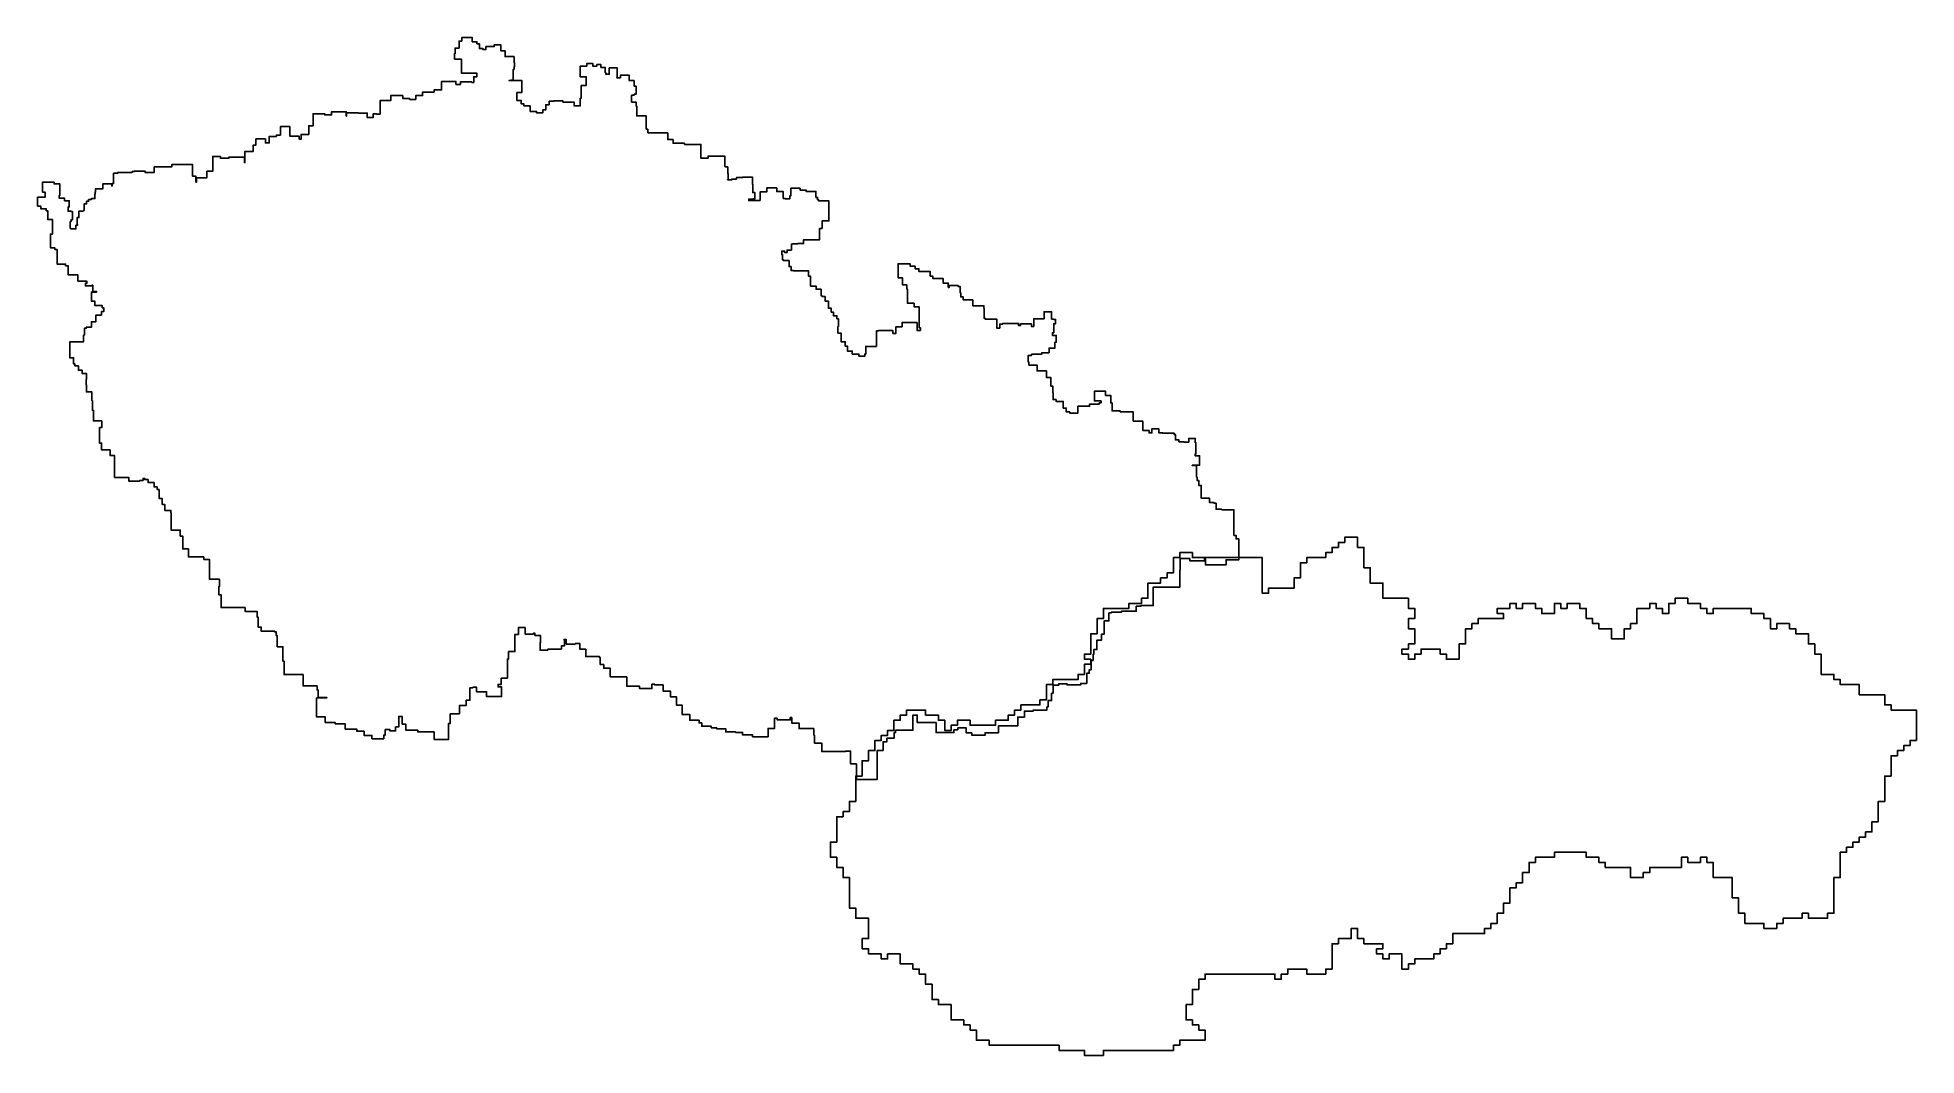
# Model space of a CAD drawing. Header units: inches. Extents: x -904585 to -165000, y -1336000 to -935237.
import ezdxf

# ---------------------------------------------------------------- set-up
doc = ezdxf.new("R2010")
doc.units = ezdxf.units.IN
doc.header["$MEASUREMENT"] = 0

msp = doc.modelspace()

# ---------------------------------------------------------------- linework, layer by layer
at = {"color": 3, "linetype": 'Continuous'}
msp.add_lwpolyline([(-738463.27, -1201548.22), (-738463.27, -1198158.74), (-735845.47, -1198158.74), (-735845.47, -1196140.69), (-734380.72, -1196140.69), (-734380.72, -1191238.98), (-733214.72, -1191238.98), (-733214.72, -1191013.6), (-731765.63, -1191013.6), (-731765.63, -1192796.93), (-727814.08, -1192796.93), (-727814.08, -1194693.16), (-721928.04, -1194693.16), (-721928.04, -1190900.69), (-723296.05, -1190900.69), (-723296.05, -1189916.61), (-722044.34, -1189916.61), (-722044.34, -1187452.22), (-719640.06, -1187452.22), (-719640.06, -1179947.94), (-719206.24, -1179947.94), (-719206.24, -1177016.01), (-716694.48, -1177016.01), (-716694.48, -1170209.33), (-715323.82, -1170209.33), (-715323.82, -1167552.3), (-712663.67, -1167552.3), (-712663.67, -1170073), (-709393.72, -1170073), (-709393.72, -1169785.65), (-708783.41, -1169785.65), (-708783.41, -1170631.58), (-706625.52, -1170631.58), (-706625.52, -1173511.5), (-706803.58, -1173511.5), (-706803.58, -1176483.86), (-703759.25, -1176483.86), (-703759.25, -1176058.73), (-702024.27, -1176058.73), (-702024.27, -1175977.05), (-698373.19, -1175977.05), (-698373.19, -1174864.56), (-698296.02, -1174864.56), (-698296.02, -1174665.35), (-697134.26, -1174665.35), (-697134.26, -1172422.62), (-697317.36, -1172422.62), (-697317.36, -1172209.28), (-696558.61, -1172209.28), (-696558.61, -1173830.8), (-696496.96, -1173830.8), (-696496.96, -1174045.79), (-692914.24, -1174045.79), (-692914.24, -1173830.8), (-691094.29, -1173830.8), (-691094.29, -1176067.59), (-688776.16, -1176067.59), (-688776.16, -1178960.46), (-683331.67, -1178960.46), (-683331.67, -1179408.74), (-683067.47, -1179408.74), (-683067.47, -1182112.42), (-681700.58, -1182112.42), (-681700.58, -1183581.36), (-679191.29, -1183581.36), (-679191.29, -1186967.58), (-672689.39, -1186967.58), (-672689.39, -1190671.95), (-667624.96, -1190671.95), (-667624.96, -1191576.16), (-662790.01, -1191576.16), (-662790.01, -1189823.27), (-661730.53, -1189823.27), (-661730.53, -1190133.43), (-658334.99, -1190133.43), (-658334.99, -1192514.88), (-655485.13, -1192514.88), (-655485.13, -1194755.44), (-653126.55, -1194755.44), (-653126.55, -1198045.68), (-650876.99, -1198045.68), (-650876.99, -1201735.09), (-647879.01, -1201735.09), (-647879.01, -1204059.82), (-644209.72, -1204059.82), (-644209.72, -1205079.42), (-643136.31, -1205079.42), (-643136.31, -1206393.86), (-639374.41, -1206393.86), (-639374.41, -1206950.08), (-637334.23, -1206950.08), (-637334.23, -1206898.48), (-637311.54, -1206898.48), (-637311.54, -1207380.23), (-633724.99, -1207380.23), (-633724.99, -1208614.51), (-629806.19, -1208614.51), (-629806.19, -1208818.12), (-627081.65, -1208818.12), (-627081.65, -1209799.72), (-623141.41, -1209799.72), (-623141.41, -1210498.86), (-616998.95, -1210498.86), (-616998.95, -1207272.35), (-614449.11, -1207272.35), (-614449.11, -1203233.72), (-613439.8, -1203233.72), (-613439.8, -1203919.39), (-608284.42, -1203919.39), (-608284.42, -1202988.82), (-607698.76, -1202988.82), (-607698.76, -1205156.25), (-604801.44, -1205156.25), (-604801.44, -1207316.16), (-599085.96, -1207316.16), (-599085.96, -1209853.2), (-598802.72, -1209853.2), (-598802.72, -1213005.18), (-595912.63, -1213005.18), (-595912.63, -1216341.34), (-586671.65, -1216341.34), (-586671.65, -1216145.77), (-584526.27, -1216145.77), (-584526.27, -1221234.93), (-582227.64, -1221234.93), (-582227.64, -1227295.83), (-574033.05, -1227295.83), (-574033.05, -1215880.01), (-571736.57, -1215880.01), (-571736.57, -1212489.68), (-570249.81, -1212489.68), (-570249.81, -1211119.42), (-567448.09, -1211119.42), (-567448.09, -1208894.04), (-566867.78, -1208894.04), (-566867.78, -1207962.54), (-559990.4, -1207962.54), (-559990.4, -1201977.9), (-558281.3, -1201977.9), (-558281.3, -1204964.2), (-550926.82, -1204964.2), (-550926.82, -1208896.79), (-543852.56, -1208896.79), (-543852.56, -1207801.41), (-542386.91, -1207801.41), (-542386.91, -1207039.09), (-539020.37, -1207039.09), (-539020.37, -1208993.08), (-536880.66, -1208993.08), (-536880.66, -1209947.65), (-531638.35, -1209947.65), (-531638.35, -1208942.83), (-526387.96, -1208942.83), (-526387.96, -1206263.19), (-518773.25, -1206263.19), (-518773.25, -1202758.77), (-516109.82, -1202758.77), (-516109.82, -1200418.35), (-512631.18, -1200418.35), (-512631.18, -1200049.92), (-507296.64, -1200049.92), (-507296.64, -1198798.48), (-506826.2, -1198798.48), (-506826.2, -1196284.27), (-505401.4, -1196284.27), (-505401.4, -1193415.11), (-504856.87, -1193415.11), (-504856.87, -1190190.48), (-502600.83, -1190190.48), (-502600.83, -1189676.28), (-499357.95, -1189676.28), (-499357.95, -1190147.95), (-493967.91, -1190147.95), (-493967.91, -1189554.03), (-491606.83, -1189554.03), (-491606.83, -1185510), (-490635.06, -1185510), (-490635.06, -1184170.1), (-489796.16, -1184170.1), (-489796.16, -1180488.46), (-489088.06, -1180488.46), (-489088.06, -1178081.78), (-488859.81, -1178081.78), (-488859.81, -1176191.69), (-487615.13, -1176191.69), (-487615.13, -1172497.05), (-485758.64, -1172497.05), (-485758.64, -1170076.79), (-484726, -1170076.79), (-484726, -1164920.98), (-482881.45, -1164920.98), (-482881.45, -1161791.3), (-481963.37, -1161791.3), (-481963.37, -1161532.73), (-477921.38, -1161532.73), (-477921.38, -1161121.39), (-472112.58, -1161121.39), (-472112.58, -1159113.35), (-470256.51, -1159113.35), (-470256.51, -1158852.86), (-465429.41, -1158852.86), (-465429.41, -1151593.11), (-454932.69, -1151593.11), (-454932.69, -1144900.9), (-454827.66, -1144900.9), (-454827.66, -1140403.69), (-450987.67, -1140403.69), (-450987.67, -1141318.6), (-445295.22, -1141318.6), (-445295.22, -1140443.43), (-444860.98, -1140443.43), (-444860.98, -1142851.93), (-436776.3, -1142851.93), (-436776.3, -1140837.32), (-431724.3, -1140837.32), (-431724.3, -1132600.46), (-432790.51, -1132600.46), (-432790.51, -1131226.94), (-433668.93, -1131226.94), (-433668.93, -1129150.52), (-433691.9, -1129150.52), (-433691.9, -1121149.23), (-438465.95, -1121149.23), (-438465.95, -1120926.65), (-440699.34, -1120926.65), (-440699.34, -1118587.65), (-441494.58, -1118587.65), (-441494.58, -1118308.88), (-443227.46, -1118308.88), (-443227.46, -1116621.32), (-446536.33, -1116621.32), (-446536.33, -1111575.03), (-447479.72, -1111575.03), (-447479.72, -1109593.27), (-448132.27, -1109593.27), (-448132.27, -1108313.55), (-448385.91, -1108313.55), (-448385.91, -1103772.19), (-450052.19, -1103772.19), (-450052.19, -1103637.34), (-447200.47, -1103637.34), (-447200.47, -1099856.74), (-448962.1, -1099856.74), (-448962.1, -1099249.63), (-448640.98, -1099249.63), (-448640.98, -1094786.45), (-448849.13, -1094786.45), (-448849.13, -1093059.23), (-451458.9, -1093059.23), (-451458.9, -1094487.01), (-453357.63, -1094487.01), (-453357.63, -1094356.42), (-455291.3, -1094356.42), (-455291.3, -1093639.69), (-456698.62, -1093639.69), (-456698.62, -1091458.28), (-457234.71, -1091458.28), (-457234.71, -1090985.99), (-461751.27, -1090985.99), (-461751.27, -1090842.41), (-463223.37, -1090842.41), (-463223.37, -1089255.4), (-465917.94, -1089255.4), (-465917.94, -1090919.18), (-467029.29, -1090919.18), (-467029.29, -1089937.24), (-469562.96, -1089937.24), (-469562.96, -1086249.06), (-473263.18, -1086249.06), (-473263.18, -1082629.55), (-478399.15, -1082629.55), (-478399.15, -1082229.42), (-481643.18, -1082229.42), (-481643.18, -1081972.03), (-481635.65, -1081972.03), (-481635.65, -1079107.58), (-482129.37, -1079107.58), (-482129.37, -1076111.65), (-484150.74, -1076111.65), (-484150.74, -1074468.17), (-488545.96, -1074468.17), (-488545.96, -1078302.15), (-485940.14, -1078302.15), (-485940.14, -1079107.58), (-486668.88, -1079107.58), (-486668.88, -1079564.2), (-490492.29, -1079564.2), (-490492.29, -1080384.11), (-495064.36, -1080384.11), (-495064.36, -1083062.73), (-498250.95, -1083062.73), (-498250.95, -1082644.2), (-499661.99, -1082644.2), (-499661.99, -1081108.35), (-500836.11, -1081108.35), (-500836.11, -1078511.9), (-503677.99, -1078511.9), (-503677.99, -1077748.99), (-504815.44, -1077752.78), (-504815.44, -1075103.73), (-504978.28, -1075103.73), (-504978.28, -1072473.1), (-505729.62, -1072473.1), (-505729.62, -1069052.78), (-507437.28, -1069052.78), (-507437.28, -1066504.57), (-511143.38, -1066504.57), (-511143.38, -1064185.38), (-514347.71, -1064185.38), (-514347.71, -1062997.89), (-514588.91, -1062997.89), (-514588.91, -1060373.45), (-513312.4, -1060373.45), (-513312.4, -1059909.97), (-509299.4, -1059909.97), (-509299.4, -1059302.93), (-506445.32, -1059302.93), (-506445.32, -1057501.83), (-504136.83, -1057501.83), (-504136.83, -1055226.28), (-503579.47, -1055226.28), (-503579.47, -1052503.63), (-505090, -1052503.63), (-505090, -1051487.19), (-504551.27, -1051487.19), (-504551.27, -1047924.19), (-503848.92, -1047924.19), (-503848.92, -1046210.18), (-504551.27, -1046210.18), (-504551.27, -1046055.29), (-505454.78, -1046055.29), (-505454.78, -1043195.22), (-508392.92, -1043195.22), (-508392.92, -1045935.64), (-512460.75, -1045935.64), (-512460.75, -1048962.35), (-513392.61, -1048962.35), (-513392.61, -1047989.28), (-517704.79, -1047989.28), (-517704.79, -1048608.12), (-518455.82, -1048608.12), (-518455.82, -1047764.26), (-524674.7, -1047764.26), (-524674.7, -1048059.42), (-525810.47, -1048059.42), (-525810.47, -1049627.94), (-527002.66, -1049627.94), (-527002.66, -1046084.47), (-531634.57, -1046084.47), (-531634.57, -1045746.68), (-532014.95, -1045746.68), (-532014.95, -1041774.19), (-532085.35, -1041774.19), (-532085.35, -1040843.84), (-536437.66, -1040843.84), (-536437.66, -1038554.61), (-540209.1, -1038554.61), (-540209.1, -1037367.89), (-541174.98, -1037367.89), (-541174.98, -1035694.54), (-541437.53, -1035694.54), (-541437.53, -1033202.01), (-542252.74, -1033202.01), (-542252.74, -1032877.12), (-545778.44, -1032877.12), (-545778.44, -1033608.56), (-546102.91, -1033608.56), (-546102.91, -1031928.49), (-548147.13, -1031928.49), (-548147.13, -1030060.75), (-552193.69, -1030060.75), (-552193.69, -1029138.4), (-553170.08, -1029138.4), (-553170.08, -1027359.55), (-557675.47, -1027359.55), (-557675.47, -1026231.2), (-559134.24, -1026231.2), (-559134.24, -1025228.5), (-561119.51, -1025228.5), (-561119.51, -1024297.68), (-565841.13, -1024297.68), (-565841.13, -1029780.96), (-564149.01, -1029780.96), (-564149.01, -1032557.51), (-562451.48, -1032557.51), (-562451.48, -1034256.19), (-562201.49, -1034256.19), (-562201.49, -1039836.13), (-559544.22, -1039836.13), (-559544.22, -1041240.14), (-557614.31, -1041240.14), (-557601.7, -1042635.47), (-557563.62, -1042635.47), (-557563.62, -1049462.7), (-557045.4, -1049462.7), (-557045.4, -1050531.94), (-558397.54, -1050531.94), (-558397.54, -1047438.03), (-564280.52, -1047438.03), (-564280.52, -1049121.96), (-566706.66, -1049121.96), (-566706.66, -1051748.32), (-567865.72, -1051748.32), (-567865.72, -1050613.18), (-573604.89, -1050613.18), (-573604.89, -1050706.05), (-574397.8, -1050706.05), (-574397.8, -1056813.84), (-578566.93, -1056813.84), (-578566.93, -1059837.05), (-578974.93, -1059837.05), (-578974.93, -1060708.5), (-581297.27, -1060708.5), (-581297.27, -1059883.53), (-583904.24, -1059883.53), (-583904.24, -1058707.6), (-585792.64, -1058707.6), (-585792.64, -1056730.52), (-586685.89, -1056730.52), (-586685.89, -1055000.75), (-588320.75, -1055000.75), (-588320.75, -1051580.23), (-589528.79, -1051580.23), (-589528.79, -1048996.59), (-589345.72, -1048996.59), (-589345.72, -1045913.99), (-589964.02, -1045913.99), (-589964.02, -1044771.69), (-591312.66, -1044771.69), (-591312.66, -1043313.34), (-592168.02, -1043313.34), (-592168.02, -1041838.18), (-593274.55, -1041838.18), (-593274.55, -1038963.35), (-594607.35, -1038963.35), (-594607.35, -1037120.72), (-595811.82, -1037120.72), (-595811.82, -1036832.91), (-596144.18, -1036832.91), (-596144.18, -1034334.4), (-598117.15, -1034334.4), (-598117.15, -1033067.99), (-600379.79, -1033067.99), (-600379.79, -1029130.81), (-601127.43, -1029130.81), (-601127.43, -1027058.31), (-607038.82, -1027058.31), (-607038.82, -1026959.77), (-607997.25, -1026959.77), (-607997.25, -1025419.34), (-608749.73, -1025419.34), (-608749.73, -1023069.88), (-610963.45, -1023069.88), (-610963.45, -1022717.04), (-611412.63, -1022717.04), (-611412.63, -1020710.97), (-611622.25, -1020710.97), (-611622.25, -1019321.11), (-610544.04, -1019321.11), (-610544.04, -1019867.55), (-609578.67, -1019867.55), (-609578.67, -1018938.01), (-607815.1, -1018938.01), (-607815.1, -1016544.26), (-607374.24, -1016544.26), (-607374.24, -1016486.15), (-605346.09, -1016486.15), (-605346.09, -1016322.12), (-603056.75, -1016322.12), (-603056.75, -1014874.59), (-596744.25, -1014874.59), (-596744.25, -1010364.33), (-595794.74, -1010364.33), (-595794.74, -1007413.55), (-593087.6, -1007413.55), (-593087.6, -999543.09), (-597113.42, -999543.09), (-597113.42, -999179.09), (-597576.76, -999179.09), (-597576.76, -998142.91), (-598224.22, -998142.91), (-598224.22, -995822.33), (-602043.84, -995822.33), (-602043.84, -995286), (-604414.74, -995286), (-604414.74, -994580.25), (-608053.19, -994580.25), (-608053.19, -997540.87), (-608455.48, -997540.87), (-608455.48, -998681.39), (-610264.21, -998681.39), (-610264.21, -998549.31), (-611056.34, -998549.31), (-611056.34, -995910.05), (-613590.04, -995910.05), (-613590.04, -994442.42), (-617540.96, -994442.42), (-617540.96, -996037.66), (-620210.19, -996037.66), (-620210.19, -999377.45), (-623572.52, -999377.45), (-623572.52, -999405.65), (-624626.43, -999405.65), (-624626.43, -998862.42), (-623097.83, -998862.42), (-623097.83, -998757.14), (-622235.42, -998757.14), (-622235.42, -996280.18), (-623097.83, -996280.18), (-623097.83, -993004.78), (-623178.1, -993004.78), (-623178.1, -990136.04), (-626978.05, -990136.04), (-626978.05, -990362.22), (-629515.06, -990362.22), (-629515.06, -990947.43), (-631392.71, -990947.43), (-631392.71, -991315.08), (-631456.11, -991315.08), (-631456.11, -991229.16), (-632954.47, -991229.16), (-632954.47, -991185.12), (-632705.79, -991185.12), (-632705.79, -988850.1), (-632897.64, -988850.1), (-632897.64, -986152.94), (-633923.54, -986152.94), (-633923.54, -985945.97), (-634104.44, -985945.97), (-634104.44, -981902.13), (-640660.13, -981902.13), (-640660.13, -982771.45), (-643445.57, -982771.45), (-643445.57, -977320.77), (-649909.98, -977320.77), (-649909.98, -976845.98), (-654405.02, -976845.98), (-654405.02, -975426.28), (-656516.92, -975426.28), (-656516.92, -972788.14), (-664327.86, -972788.14), (-664327.86, -971344.44), (-664968.32, -971344.44), (-664968.32, -966075.8), (-668705.81, -966075.8), (-668705.81, -962237.27), (-669010.71, -962237.27), (-669010.71, -960653.84), (-670730.72, -960653.84), (-670730.72, -957940.98), (-669792.17, -957940.98), (-669792.17, -957528.09), (-669004.97, -957528.09), (-669004.97, -954365.74), (-669792.17, -954365.74), (-669792.17, -952167.81), (-671684.35, -952167.81), (-671684.35, -950090.16), (-675179.88, -950090.16), (-675179.88, -951065.38), (-676580.58, -951065.38), (-676580.58, -950977.2), (-676380.39, -950977.2), (-676380.39, -947154.96), (-679520.59, -947154.96), (-679520.59, -949649), (-680931.07, -949649), (-680931.07, -949029.19), (-681098.54, -949029.19), (-681098.54, -946967.07), (-682803.74, -946967.07), (-682803.74, -945848.38), (-684488.63, -945848.38), (-684488.63, -946529.19), (-686014, -946529.19), (-686014, -945465.84), (-688416.47, -945465.84), (-688416.47, -946506.03), (-691056.93, -946506.03), (-691056.93, -950690.67), (-688612.46, -950690.67), (-688612.46, -954107.94), (-690559.27, -954107.94), (-690559.27, -958133.4), (-690670.46, -958133.4), (-690670.46, -959097.31), (-690969.06, -959097.31), (-690969.06, -962133.71), (-693405.54, -962133.71), (-693405.54, -960611.03), (-697771.61, -960611.03), (-697771.61, -960164.08), (-701350.16, -960164.08), (-701350.16, -960311.97), (-703238.39, -960311.97), (-703238.39, -961719.1), (-704573.36, -961719.1), (-704573.36, -963731.62), (-705753.36, -963731.62), (-705753.36, -964909.52), (-708150.15, -964909.52), (-708150.15, -964301.09), (-710626.96, -964301.09), (-710626.96, -962177.59), (-713136.95, -962177.59), (-713136.95, -961380.4), (-714204.52, -961380.4), (-714204.52, -960009.25), (-715870.63, -960009.25), (-715870.63, -956894.03), (-714001.88, -956894.03), (-714001.88, -952112.08), (-719065.78, -952112.08), (-719065.78, -952100.67), (-718317.2, -952100.67), (-718317.2, -952036.16), (-717364.15, -952036.16), (-717364.15, -947761.9), (-717014.7, -947761.9), (-717014.7, -946719.82), (-716796.99, -946719.82), (-716796.99, -945098.81), (-717014.7, -945098.81), (-717014.7, -942694.4), (-720574.09, -942694.4), (-720574.09, -940403.69), (-722256.6, -940403.69), (-722256.6, -938064.9), (-724799.14, -938064.9), (-724799.14, -938803.46), (-728087.73, -938803.46), (-728087.73, -939992.51), (-729302.88, -939992.51), (-729302.88, -939551.21), (-730665.24, -939551.21), (-730665.24, -937692.79), (-731670.39, -937692.79), (-731670.39, -936890.01), (-733455.88, -936890.01), (-733455.88, -935236.95), (-737622.66, -935236.95), (-737622.66, -936649), (-738668.29, -936649), (-738668.29, -939394.97), (-740206.76, -939394.97), (-740206.76, -941609.61), (-740473.33, -941609.61), (-740473.33, -943692.09), (-737760.37, -943692.09), (-737760.37, -949234.58), (-731726.49, -949234.58), (-731726.49, -950659.04), (-732923.76, -950659.04), (-732923.76, -952898.19), (-733649.55, -952898.19), (-733649.55, -952696.94), (-738125.48, -952696.94), (-738125.48, -953705.69), (-739901.81, -953705.69), (-739901.81, -952506.35), (-745584.08, -952506.35), (-745584.08, -955860.96), (-748488.41, -955860.96), (-748488.41, -956723.63), (-753031.26, -956723.63), (-753031.26, -958100.11), (-755754.21, -958100.11), (-755754.21, -959617.71), (-758158.42, -959617.71), (-758158.42, -959196.59), (-760817.59, -959196.59), (-760817.59, -958070.79), (-765535.61, -958070.79), (-765535.61, -960034.89), (-769762.93, -960034.89), (-769762.93, -965389.21), (-771195.68, -965389.21), (-771195.68, -965274.37), (-772525.26, -965274.37), (-772525.26, -966744.1), (-774788.58, -966744.1), (-774788.58, -964984.91), (-778339.88, -964984.91), (-778339.88, -964913.9), (-782976.48, -964913.9), (-782976.48, -966150.36), (-783055.83, -966150.36), (-783055.83, -964430.78), (-788871.22, -964430.78), (-788871.22, -965714.7), (-791562.91, -965714.7), (-791562.91, -965222.17), (-796133.65, -965222.17), (-796133.65, -969975.46), (-797832.96, -969975.46), (-797832.96, -973374.53), (-800837.92, -973374.53), (-800837.92, -975293.78), (-801566.31, -975293.78), (-801566.31, -974082.17), (-805282.6, -974082.17), (-805282.6, -970297.49), (-809020.29, -970297.49), (-809020.29, -973636.63), (-810557.64, -973636.63), (-810557.64, -974124.96), (-813401.25, -974124.96), (-813401.25, -976699.51), (-814873, -976699.51), (-814873, -975158.58), (-818654.63, -975158.58), (-818654.63, -977588.17), (-819667.8, -977588.17), (-819667.8, -980051.52), (-822998.45, -980051.52), (-822998.45, -984479.73), (-823191.94, -984479.73), (-823191.94, -982266.58), (-829272.21, -982266.58), (-829272.21, -982729.73), (-832582.54, -982729.73), (-832582.54, -982058.58), (-835623.64, -982058.58), (-835623.64, -987847.52), (-837955.97, -987847.52), (-837955.97, -990427.3), (-842077.34, -990427.3), (-842077.34, -992144.44), (-842288.45, -992144.44), (-842288.45, -989827.39), (-843565.04, -989827.39), (-843565.04, -985216.46), (-851780.66, -985216.46), (-851780.66, -986138.58), (-858640.33, -986138.58), (-858640.33, -988350.69), (-862255.46, -988350.69), (-862255.46, -987832.06), (-866504.57, -987832.06), (-866504.57, -987987.91), (-867290.56, -987987.91), (-867290.56, -988351.04), (-873021.2, -988351.04), (-873021.2, -988656.01), (-874683.38, -988656.01), (-874683.38, -992733.91), (-875186.14, -992733.91), (-875186.14, -993659.74), (-875391.79, -993659.74), (-875391.79, -992823.21), (-878875.88, -992823.21), (-878875.88, -994756.15), (-881720.15, -994756.15), (-881720.15, -995990.37), (-881959.61, -995990.37), (-881959.61, -996864.09), (-882013.21, -996864.09), (-882013.21, -998603.32), (-883398.71, -998603.32), (-883398.71, -999038.2), (-884481.63, -999038.2), (-884481.63, -999698.28), (-885276.52, -999698.28), (-885276.52, -1000728.9), (-886298.73, -1000728.9), (-886298.73, -1003386.23), (-886616.16, -1003386.23), (-886616.16, -1003548.83), (-888299, -1003548.83), (-888299, -1006098.33), (-889040.26, -1006098.33), (-889040.26, -1008904.81), (-888863.66, -1008904.81), (-888863.66, -1009103.89), (-889498.11, -1009103.89), (-889498.11, -1010561.09), (-891388.22, -1010561.09), (-891388.22, -1010360.32), (-891722.59, -1010360.32), (-891722.59, -1007661.27), (-891397.77, -1007661.27), (-891397.77, -1006960.5), (-890859.82, -1006960.5), (-890859.82, -1003757.97), (-891397.77, -1003757.97), (-891397.77, -1003638.84), (-892577.77, -1003638.84), (-892577.77, -1001934.09), (-892118.72, -1001934.09), (-892118.72, -999460.94), (-893978.75, -999460.94), (-893978.75, -998520.67), (-896082.55, -998520.67), (-896082.55, -997416.22), (-895781.24, -997416.22), (-895781.24, -992888.68), (-898090.61, -992888.68), (-898090.61, -992119.13), (-902646.18, -992119.13), (-902646.18, -996105.36), (-901630.82, -996105.36), (-901630.82, -998109.97), (-904585.28, -998109.97), (-904585.28, -1001583.53), (-903311.05, -1001583.53), (-903311.05, -1002621.68), (-901139.15, -1002621.68), (-901139.15, -1003420.93), (-900563.48, -1003420.93), (-900563.48, -1006894.22), (-898723.9, -1006894.22), (-898723.9, -1009874.18), (-898747.66, -1009874.18), (-898747.66, -1012611.97), (-899536.67, -1012611.97), (-899536.67, -1017783.91), (-899511.43, -1017783.91), (-899511.43, -1017999.86), (-897823.88, -1017999.86), (-897823.88, -1018670.06), (-896916.26, -1018670.06), (-896916.26, -1024400.08), (-893550.77, -1024400.08), (-893550.77, -1025104.89), (-892521.57, -1025104.89), (-892521.57, -1028663.05), (-888724.86, -1028663.05), (-888724.86, -1031137.83), (-886447.39, -1031137.83), (-886447.39, -1031207.46), (-885140.48, -1031207.46), (-885140.48, -1031999.14), (-885748.12, -1031999.14), (-885748.12, -1033036.38), (-883227.54, -1033036.38), (-883227.54, -1032785.85), (-882834.52, -1032785.85), (-882834.52, -1035183.23), (-881334.2, -1035183.23), (-881334.2, -1035470.21), (-883421.39, -1035470.21), (-883421.39, -1039075.34), (-882026.69, -1039075.34), (-882026.69, -1040784.4), (-879112.73, -1040784.4), (-879112.73, -1041586.3), (-878560.63, -1041586.3), (-878560.63, -1043103.92), (-879457.13, -1043103.92), (-879457.13, -1044501.61), (-881641.65, -1044501.61), (-881641.65, -1047151.97), (-883390.84, -1047151.97), (-883390.84, -1049274.09), (-885396.59, -1049274.09), (-885396.59, -1049672.2), (-886163.86, -1049672.2), (-886163.86, -1052379.98), (-886470.67, -1052379.98), (-886470.67, -1054993.01), (-891828.57, -1054993.01), (-891828.57, -1061338.05), (-890419.57, -1061331.13), (-890419.57, -1063711.78), (-889885.04, -1063704.37), (-889885.04, -1064519.33), (-888512.78, -1064519.33), (-888512.78, -1066204.96), (-887002.89, -1066204.96), (-887002.89, -1067442.95), (-885384.76, -1067442.95), (-885384.76, -1069896.48), (-885482.08, -1069896.48), (-885482.08, -1071974.76), (-885384.76, -1071974.76), (-885384.76, -1074722.89), (-883210.27, -1074722.89), (-883210.27, -1078167.78), (-883022.38, -1078167.78), (-883022.38, -1081987.39), (-882579.4, -1081987.39), (-882579.4, -1086172.7), (-879345.57, -1086172.7), (-879345.57, -1088802.52), (-880192.82, -1088802.52), (-880192.82, -1094893.98), (-879360.19, -1094893.98), (-879360.19, -1097614.39), (-876034.13, -1097614.39), (-876034.13, -1099802.12), (-874250.85, -1099802.12), (-874250.85, -1108388.42), (-868668.93, -1108388.42), (-868668.93, -1109876.13), (-864414.9, -1109876.13), (-864414.9, -1109619.59), (-863036.86, -1109619.59), (-863036.86, -1108787.81), (-862429.16, -1108787.81), (-862429.16, -1109299.66), (-861086.65, -1109299.66), (-861086.65, -1110426.17), (-858748.69, -1110426.17), (-858748.69, -1112137.54), (-857456.4, -1112137.54), (-857456.4, -1113192.62), (-856725.36, -1113192.62), (-856725.36, -1116660.35), (-855542.91, -1116660.35), (-855542.91, -1119066.2), (-854517.3, -1119066.2), (-854517.3, -1121437.35), (-852097.42, -1121437.35), (-852097.42, -1122421.39), (-852039.93, -1122421.39), (-852039.93, -1129186.43), (-848426.04, -1129186.43), (-848426.04, -1131549.52), (-847425.35, -1131549.52), (-847425.35, -1136560.9), (-845238.53, -1136560.9), (-845238.53, -1139687.55), (-839141.48, -1139687.55), (-839141.48, -1140683.63), (-836943.1, -1140683.63), (-836943.1, -1148500.29), (-832974.79, -1148500.29), (-832974.79, -1151432.73), (-833272.26, -1151432.73), (-833272.26, -1154584.09), (-832332.69, -1154584.09), (-832332.69, -1159682.7), (-822901.21, -1159682.7), (-822901.21, -1161169.62), (-818154.63, -1161171.23), (-818154.63, -1163407.69), (-817817.04, -1163407.69), (-817817.04, -1167341.04), (-816552.94, -1167341.04), (-816552.94, -1168969.67), (-811225.57, -1168969.67), (-811225.57, -1169225.94), (-810643.34, -1169225.94), (-810643.34, -1170680.62), (-810233.39, -1170680.62), (-810233.39, -1175086.04), (-807990.19, -1175086.04), (-807990.19, -1180822.99), (-807579.26, -1180822.99), (-807579.26, -1186052.25), (-800046.9, -1186052.25), (-800046.9, -1190527.05), (-794573.29, -1190527.05), (-794573.29, -1192115.21), (-794164.08, -1192115.21), (-794164.08, -1195063.2), (-790727.46, -1195063.2), (-790727.46, -1195238.54), (-794733.09, -1195238.54), (-794733.09, -1202687.99), (-791345.84, -1202687.99), (-791345.84, -1204972.84), (-787435.37, -1204972.84), (-787435.37, -1205456.91), (-783449.26, -1205456.91), (-783449.26, -1207534.98), (-778955.73, -1207534.98), (-778955.73, -1208337.48), (-776042.09, -1208337.48), (-776042.09, -1209967.78), (-773001.07, -1209967.78), (-773001.07, -1211314.14), (-768317.14, -1211314.14), (-768317.14, -1209861.11), (-767701.64, -1209861.11), (-767701.64, -1207672.14), (-765898.28, -1207672.14), (-765898.28, -1208248.87), (-763664.56, -1208248.87), (-763664.56, -1206626.97), (-762433.69, -1206626.97), (-762433.69, -1202499.58), (-761087.8, -1202499.58), (-761087.8, -1205526.28), (-759634.28, -1205526.28), (-759634.28, -1207931.95), (-754912, -1207931.95), (-754912, -1208627.37), (-748498.75, -1208627.37), (-748498.75, -1211585.86), (-742796.9, -1211585.86), (-742796.9, -1205252.16), (-742153.07, -1205252.16), (-742153.07, -1201548.22)], close=True, dxfattribs=at)
at = {"color": 1}
msp.add_lwpolyline([(-562500, -1200000), (-562500, -1202000), (-565000, -1202000), (-565000, -1204000), (-567500, -1204000), (-567500, -1208000), (-570000, -1208000), (-570000, -1210000), (-572500, -1210000), (-572500, -1212000), (-575000, -1212000), (-575000, -1216000), (-577500, -1216000), (-577500, -1220000), (-580000, -1220000), (-580000, -1226000), (-582500, -1226000), (-582500, -1236000), (-585000, -1236000), (-585000, -1240000), (-587500, -1240000), (-587500, -1242000), (-590000, -1242000), (-590000, -1252000), (-592500, -1252000), (-592500, -1258000), (-590000, -1258000), (-590000, -1262000), (-587500, -1262000), (-587500, -1266000), (-585000, -1266000), (-585000, -1278000), (-582500, -1278000), (-582500, -1282000), (-577500, -1282000), (-577500, -1290000), (-580000, -1290000), (-580000, -1294000), (-577500, -1294000), (-577500, -1296000), (-572500, -1296000), (-572500, -1298000), (-570000, -1298000), (-570000, -1296000), (-565000, -1296000), (-565000, -1300000), (-560000, -1300000), (-560000, -1302000), (-557500, -1302000), (-557500, -1304000), (-555000, -1304000), (-555000, -1308000), (-552500, -1308000), (-552500, -1314000), (-550000, -1314000), (-550000, -1316000), (-545000, -1316000), (-545000, -1322000), (-540000, -1322000), (-540000, -1324000), (-537500, -1324000), (-537500, -1326000), (-535000, -1326000), (-535000, -1330000), (-530000, -1330000), (-530000, -1332000), (-502500, -1332000), (-502500, -1334000), (-492500, -1334000), (-492500, -1336000), (-485000, -1336000), (-485000, -1334000), (-457500, -1334000), (-457500, -1332000), (-455000, -1332000), (-455000, -1330000), (-445000, -1330000), (-445000, -1326000), (-447500, -1326000), (-447500, -1324000), (-450000, -1324000), (-450000, -1322000), (-452500, -1322000), (-452500, -1316000), (-450000, -1316000), (-450000, -1310000), (-447500, -1310000), (-447500, -1306000), (-445000, -1306000), (-445000, -1304000), (-417500, -1304000), (-417500, -1306000), (-415000, -1306000), (-415000, -1304000), (-412500, -1304000), (-412500, -1302000), (-405000, -1302000), (-405000, -1304000), (-397500, -1304000), (-397500, -1302000), (-395000, -1302000), (-395000, -1292000), (-392500, -1292000), (-392500, -1290000), (-387500, -1290000), (-387500, -1286000), (-385000, -1286000), (-385000, -1290000), (-382500, -1290000), (-382500, -1292000), (-375000, -1292000), (-375000, -1294000), (-377500, -1294000), (-377500, -1296000), (-375000, -1296000), (-375000, -1298000), (-372500, -1298000), (-372500, -1296000), (-367500, -1296000), (-367500, -1302000), (-365000, -1302000), (-365000, -1300000), (-362500, -1300000), (-362500, -1298000), (-355000, -1298000), (-355000, -1296000), (-352500, -1296000), (-352500, -1294000), (-350000, -1294000), (-350000, -1292000), (-347500, -1292000), (-347500, -1290000), (-347500, -1288000), (-335000, -1288000), (-335000, -1286000), (-332500, -1286000), (-332500, -1284000), (-330000, -1284000), (-330000, -1280000), (-327500, -1280000), (-327500, -1276000), (-325000, -1276000), (-325000, -1270000), (-322500, -1270000), (-322500, -1268000), (-320000, -1268000), (-320000, -1264000), (-317500, -1264000), (-317500, -1260000), (-315000, -1260000), (-315000, -1258000), (-307500, -1258000), (-307500, -1256000), (-295000, -1256000), (-295000, -1258000), (-290000, -1258000), (-290000, -1260000), (-287500, -1260000), (-287500, -1262000), (-277500, -1262000), (-277500, -1266000), (-272500, -1266000), (-272500, -1264000), (-270000, -1264000), (-270000, -1262000), (-257500, -1262000), (-257500, -1258000), (-255000, -1258000), (-255000, -1260000), (-250000, -1260000), (-250000, -1258000), (-247500, -1258000), (-247500, -1260000), (-245000, -1260000), (-245000, -1266000), (-237500, -1266000), (-237500, -1274000), (-235000, -1274000), (-235000, -1280000), (-232500, -1280000), (-232500, -1284000), (-225000, -1284000), (-225000, -1286000), (-220000, -1286000), (-220000, -1284000), (-217500, -1284000), (-217500, -1282000), (-210000, -1282000), (-210000, -1280000), (-207500, -1280000), (-207500, -1282000), (-200000, -1282000), (-200000, -1280000), (-197500, -1280000), (-197500, -1266000), (-195000, -1266000), (-195000, -1256000), (-192500, -1256000), (-192500, -1254000), (-190000, -1254000), (-190000, -1252000), (-187500, -1252000), (-187500, -1250000), (-185000, -1250000), (-185000, -1248000), (-182500, -1248000), (-182500, -1244000), (-180000, -1244000), (-180000, -1236000), (-177500, -1236000), (-177500, -1226000), (-175000, -1226000), (-175000, -1218000), (-172500, -1218000), (-172500, -1216000), (-170000, -1216000), (-170000, -1214000), (-167500, -1214000), (-167500, -1212000), (-165000, -1212000), (-165000, -1200000), (-175000, -1200000), (-175000, -1198000), (-177500, -1198000), (-177500, -1194000), (-187500, -1194000), (-187500, -1190000), (-195000, -1190000), (-195000, -1188000), (-197500, -1188000), (-197500, -1186000), (-202500, -1186000), (-202500, -1178000), (-205000, -1178000), (-205000, -1174000), (-207500, -1174000), (-207500, -1170000), (-212500, -1170000), (-212500, -1168000), (-215000, -1168000), (-215000, -1166000), (-220000, -1166000), (-220000, -1168000), (-222500, -1168000), (-222500, -1164000), (-225000, -1164000), (-225000, -1162000), (-230000, -1162000), (-230000, -1160000), (-245000, -1160000), (-245000, -1162000), (-247500, -1162000), (-247500, -1160000), (-250000, -1160000), (-250000, -1158000), (-255000, -1158000), (-255000, -1156000), (-260000, -1156000), (-260000, -1158000), (-262500, -1158000), (-262500, -1162000), (-265000, -1162000), (-265000, -1160000), (-267500, -1160000), (-267500, -1158000), (-270000, -1158000), (-270000, -1160000), (-275000, -1160000), (-275000, -1166000), (-277500, -1166000), (-277500, -1168000), (-280000, -1168000), (-280000, -1172000), (-285000, -1172000), (-285000, -1168000), (-290000, -1168000), (-290000, -1166000), (-292500, -1166000), (-292500, -1164000), (-295000, -1164000), (-295000, -1160000), (-297500, -1160000), (-297500, -1158000), (-302500, -1158000), (-302500, -1160000), (-305000, -1160000), (-305000, -1158000), (-307500, -1158000), (-307500, -1162000), (-312500, -1162000), (-312500, -1160000), (-315000, -1160000), (-315000, -1158000), (-320000, -1158000), (-320000, -1160000), (-322500, -1160000), (-322500, -1158000), (-325000, -1158000), (-325000, -1160000), (-330000, -1160000), (-330000, -1162000), (-327500, -1162000), (-327500, -1164000), (-337500, -1164000), (-337500, -1166000), (-340000, -1166000), (-340000, -1168000), (-342500, -1168000), (-342500, -1174000), (-345000, -1174000), (-345000, -1180000), (-350000, -1180000), (-350000, -1178000), (-352500, -1178000), (-352500, -1176000), (-360000, -1176000), (-360000, -1178000), (-362500, -1178000), (-362500, -1180000), (-365000, -1180000), (-365000, -1178000), (-367500, -1178000), (-367500, -1176000), (-365000, -1176000), (-365000, -1174000), (-362500, -1174000), (-362500, -1168000), (-365000, -1168000), (-365000, -1164000), (-362500, -1164000), (-362500, -1160000), (-365000, -1160000), (-365000, -1156000), (-375000, -1156000), (-375000, -1150000), (-380000, -1150000), (-380000, -1144000), (-382500, -1144000), (-382500, -1136000), (-385000, -1136000), (-385000, -1132000), (-390000, -1132000), (-390000, -1134000), (-392500, -1134000), (-392500, -1136000), (-395000, -1136000), (-395000, -1138000), (-397500, -1138000), (-397500, -1140000), (-405000, -1140000), (-405000, -1142000), (-407500, -1142000), (-407500, -1148000), (-410000, -1148000), (-410000, -1152000), (-420000, -1152000), (-420000, -1154000), (-422500, -1154000), (-422500, -1140000), (-450000, -1140000), (-450000, -1138000), (-455000, -1138000), (-455000, -1140000), (-457500, -1140000), (-457500, -1146000), (-460000, -1146000), (-460000, -1148000), (-462500, -1148000), (-462500, -1150000), (-467500, -1150000), (-467500, -1156000), (-470000, -1156000), (-470000, -1158000), (-475000, -1158000), (-475000, -1160000), (-485000, -1160000), (-485000, -1164000), (-487500, -1164000), (-487500, -1170000), (-490000, -1170000), (-490000, -1178000), (-492500, -1178000), (-492500, -1180000), (-490000, -1180000), (-490000, -1182000), (-492500, -1182000), (-492500, -1186000), (-495000, -1186000), (-495000, -1188000), (-505000, -1188000), (-505000, -1190000), (-507500, -1190000), (-507500, -1196000), (-510000, -1196000), (-510000, -1198000), (-517500, -1198000), (-517500, -1200000), (-520000, -1200000), (-520000, -1202000), (-522500, -1202000), (-522500, -1204000), (-527500, -1204000), (-527500, -1206000), (-537500, -1206000), (-537500, -1204000), (-542500, -1204000), (-542500, -1206000), (-545000, -1206000), (-545000, -1208000), (-547500, -1208000), (-547500, -1204000), (-550000, -1204000), (-550000, -1202000), (-555000, -1202000), (-555000, -1200000)], close=True, dxfattribs=at)
at = {"color": 2}
msp.add_lwpolyline([(-582227.64, -1226000), (-582227.64, -1227295.83), (-574033.05, -1227295.83), (-574033.05, -1215880.01), (-571736.57, -1215880.01), (-571736.57, -1212489.68), (-570249.81, -1212489.68), (-570249.81, -1211119.42), (-567448.09, -1211119.42), (-567448.09, -1208894.04), (-566867.78, -1208894.04), (-566867.78, -1207962.54), (-559990.4, -1207962.54), (-559990.4, -1201977.9), (-558281.3, -1201977.9), (-558281.3, -1204964.2), (-550926.82, -1204964.2), (-550926.82, -1208896.79), (-543852.56, -1208896.79), (-543852.56, -1207801.41), (-542386.91, -1207801.41), (-542386.91, -1207039.09), (-539020.37, -1207039.09), (-539020.37, -1208993.08), (-536880.66, -1208993.08), (-536880.66, -1209947.65), (-531638.35, -1209947.65), (-531638.35, -1208942.83), (-526387.96, -1208942.83), (-526387.96, -1206263.19), (-518773.25, -1206263.19), (-518773.25, -1202758.77), (-516109.82, -1202758.77), (-516109.82, -1200418.35), (-512631.18, -1200418.35), (-512631.18, -1200049.92), (-507296.64, -1200049.92), (-507296.64, -1198798.48), (-506826.2, -1198798.48), (-506826.2, -1196284.27), (-505401.4, -1196284.27), (-505401.4, -1193415.11), (-504856.87, -1193415.11), (-504856.87, -1190190.48), (-502600.83, -1190190.48), (-502600.83, -1189676.28), (-499357.95, -1189676.28), (-499357.95, -1190147.95), (-493967.91, -1190147.95), (-493967.91, -1189554.03), (-491606.83, -1189554.03), (-491606.83, -1185510), (-490635.06, -1185510), (-490635.06, -1184170.1), (-489796.16, -1184170.1), (-489796.16, -1180488.46), (-489088.06, -1180488.46), (-489088.06, -1178081.78), (-488859.81, -1178081.78), (-488859.81, -1176191.69), (-487615.13, -1176191.69), (-487615.13, -1172497.05), (-485758.64, -1172497.05), (-485758.64, -1170076.79), (-484726, -1170076.79), (-484726, -1164920.98), (-482881.45, -1164920.98), (-482881.45, -1161791.3), (-481963.37, -1161791.3), (-481963.37, -1161532.73), (-477921.38, -1161532.73), (-477921.38, -1161121.39), (-472112.58, -1161121.39), (-472112.58, -1159113.35), (-470256.51, -1159113.35), (-470256.51, -1158852.86), (-465429.41, -1158852.86), (-465429.41, -1151593.11), (-454932.69, -1151593.11), (-454932.69, -1144900.9), (-454827.66, -1144900.9), (-454827.66, -1140403.69), (-450987.67, -1140403.69), (-450987.67, -1141318.6), (-445295.22, -1141318.6), (-445295.22, -1140443.43), (-444860.98, -1140443.43), (-444860.98, -1142851.93), (-436776.3, -1142851.93), (-436776.3, -1140837.32), (-431724.3, -1140837.32), (-431724.3, -1140000), (-450000, -1140000), (-450000, -1138000), (-455000, -1138000), (-455000, -1140000), (-457500, -1140000), (-457500, -1146000), (-460000, -1146000), (-460000, -1148000), (-462500, -1148000), (-462500, -1150000), (-467500, -1150000), (-467500, -1156000), (-470000, -1156000), (-470000, -1158000), (-475000, -1158000), (-475000, -1160000), (-485000, -1160000), (-485000, -1164000), (-487500, -1164000), (-487500, -1170000), (-490000, -1170000), (-490000, -1178000), (-492500, -1178000), (-492500, -1180000), (-490000, -1180000), (-490000, -1182000), (-492500, -1182000), (-492500, -1186000), (-495000, -1186000), (-495000, -1188000), (-505000, -1188000), (-505000, -1190000), (-507500, -1190000), (-507500, -1196000), (-510000, -1196000), (-510000, -1198000), (-517500, -1198000), (-517500, -1200000), (-520000, -1200000), (-520000, -1202000), (-522500, -1202000), (-522500, -1204000), (-527500, -1204000), (-527500, -1206000), (-537500, -1206000), (-537500, -1204000), (-542500, -1204000), (-542500, -1206000), (-545000, -1206000), (-545000, -1208000), (-547500, -1208000), (-547500, -1204000), (-550000, -1204000), (-550000, -1202000), (-555000, -1202000), (-555000, -1200000), (-562500, -1200000), (-562500, -1202000), (-565000, -1202000), (-565000, -1204000), (-567500, -1204000), (-567500, -1208000), (-570000, -1208000), (-570000, -1210000), (-572500, -1210000), (-572500, -1212000), (-575000, -1212000), (-575000, -1216000), (-577500, -1216000), (-577500, -1220000), (-580000, -1220000), (-580000, -1226000), (-582227.64, -1226000)], close=True, dxfattribs=at)

doc.saveas('drawing.dxf')
